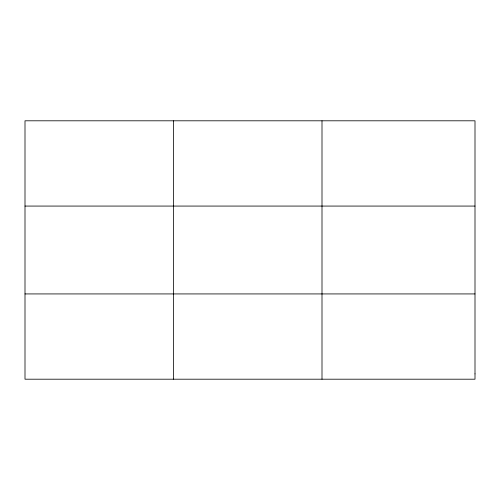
<?xml version="1.0" encoding="UTF-8"?>
<svg xmlns="http://www.w3.org/2000/svg" width="500" height="500" viewBox="0 0 500 500"><rect width="100%" height="100%" fill="white"/><g stroke="black" fill="none" stroke-linecap="round" stroke-linejoin="round"><path stroke-width="0.75" d="M173.5 379.2L173.5 120.8M322 379.2L322 120.8M25 206.069L475 206.069M25 293.931L475 293.931M475 373.875L475 379.2L25 379.2L25 120.8L475 120.8L475 373.875"/></g></svg>
